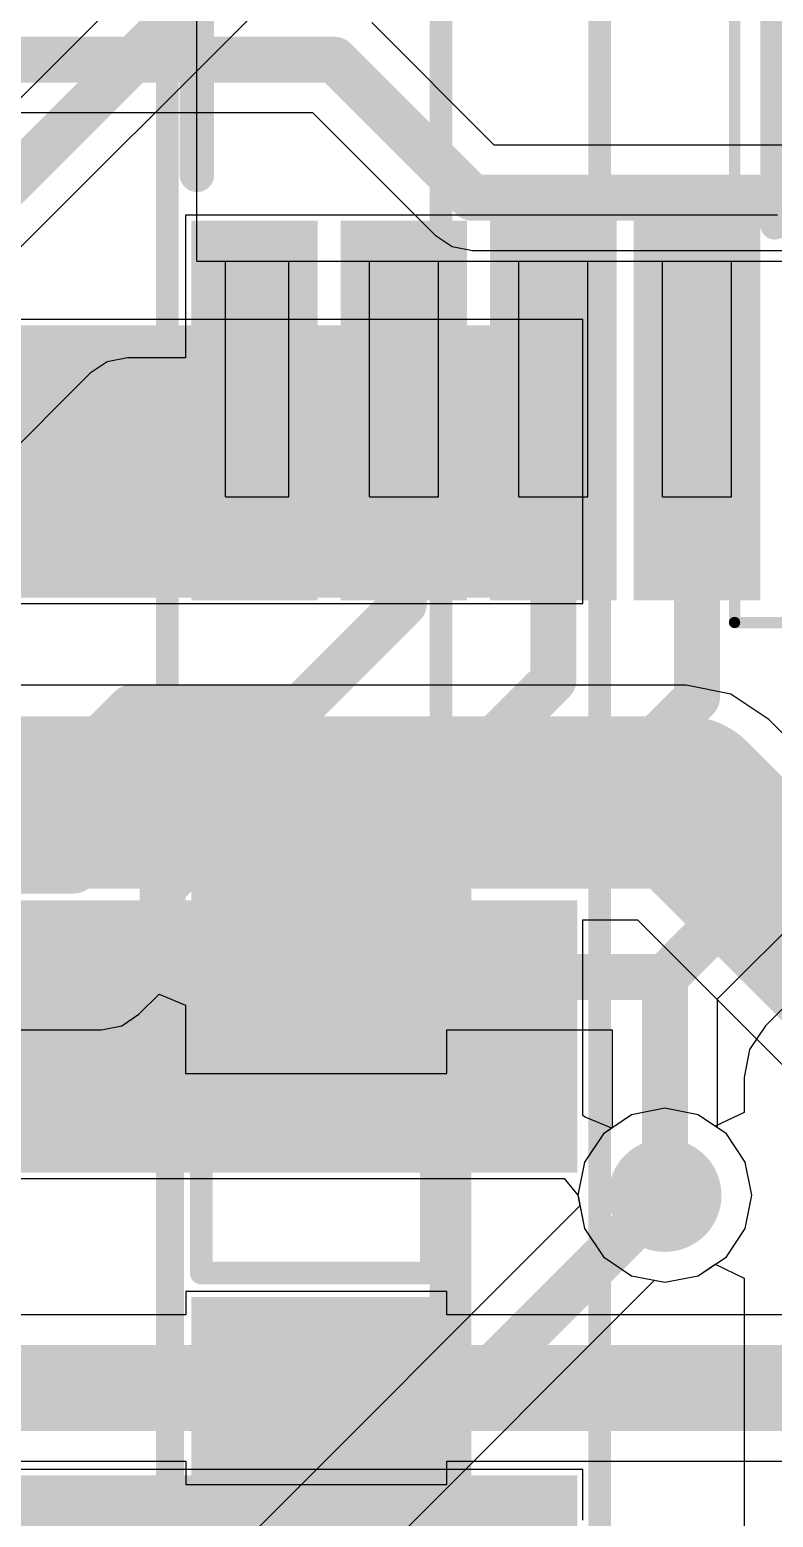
# Model space of a CAD drawing. Header units: millimetres. Extents: x 3.6 to 6.79, y 1.07 to 2.73.
# Drawn here: x 4.328 to 4.4573, y 1.6055 to 1.8642 of the extents above; entities that cross this region are included whole.
import ezdxf

# ---------------------------------------------------------------- set-up
doc = ezdxf.new("R2010")
doc.units = ezdxf.units.MM
doc.header["$MEASUREMENT"] = 0
for name, color, linetype in [('BottomLayer', 5, 'Continuous'), ('BottomOverlay', 54, 'Continuous'), ('BottomPaste', 16, 'Continuous'), ('BottomSolder', 6, 'Continuous'), ('Mechanical11', 56, 'Continuous'), ('Mechanical13', 56, 'Continuous'), ('Mechanical15', 56, 'Continuous'), ('MidLayer1', 16, 'Continuous'), ('MidLayer2', 76, 'Continuous'), ('MultiLayer', 9, 'Continuous'), ('TopLayer', 1, 'Continuous'), ('TopOverlay', 2, 'Continuous'), ('TopPaste', 8, 'Continuous'), ('TopSolder', 216, 'Continuous'), ('ViaHoleLayer', 16, 'Continuous')]:
    doc.layers.add(name, color=color, linetype=linetype)

# ---------------------------------------------------------------- blocks, each defined once
blk = doc.blocks.new('61031621121_B_11')
at = {"layer": 'BottomLayer'}
for points in [[(-0.36968, -0.16732), (-0.33032, -0.16732), (-0.36968, -0.04528), (-0.33032, -0.04528)], [(-0.26969, -0.16732), (-0.23031, -0.16732), (-0.26969, -0.04528), (-0.23031, -0.04528)], [(-0.16969, -0.16732), (-0.13031, -0.16732), (-0.16969, -0.04528), (-0.13031, -0.04528)]]:
    blk.add_solid(points, dxfattribs=at)
at = {"layer": 'BottomPaste'}
for points in [[(-0.36968, -0.16732), (-0.33032, -0.16732), (-0.36968, -0.04528), (-0.33032, -0.04528)], [(-0.26969, -0.16732), (-0.23031, -0.16732), (-0.26969, -0.04528), (-0.23031, -0.04528)], [(-0.16969, -0.16732), (-0.13031, -0.16732), (-0.16969, -0.04528), (-0.13031, -0.04528)]]:
    blk.add_solid(points, dxfattribs=at)
at = {"layer": 'BottomSolder'}
for points in [[(-0.37368, -0.17132), (-0.32632, -0.17132), (-0.37368, -0.04128), (-0.32632, -0.04128)], [(-0.27369, -0.17132), (-0.22631, -0.17132), (-0.27369, -0.04128), (-0.22631, -0.04128)], [(-0.17369, -0.17132), (-0.12632, -0.17132), (-0.17369, -0.04128), (-0.12632, -0.04128)]]:
    blk.add_solid(points, dxfattribs=at)
at = {"layer": 'Mechanical11', "const_width": 0.00394}
blk.add_lwpolyline([(-0.4, -0.1), (0.4, -0.1)], dxfattribs=at)
at = {"layer": 'Mechanical13', "const_width": 0.00394}
blk.add_lwpolyline([(-0.4, -0.14764), (0.4, -0.14764)], dxfattribs=at)
at = {"layer": 'Mechanical15', "const_width": 0.00394}
blk.add_lwpolyline([(-0.40787, -0.1752), (0.40787, -0.1752)], dxfattribs=at)
blk = doc.blocks.new('RES_SMD_0603_103')
at = {"layer": 'TopLayer'}
for points in [[(-0.04681, -0.01772), (-0.02319, -0.01772), (-0.04681, 0.01772), (-0.02319, 0.01772)], [(0.02468, -0.01771), (0.0483, -0.01771), (0.02468, 0.01772), (0.0483, 0.01772)]]:
    blk.add_solid(points, dxfattribs=at)
at = {"layer": 'TopOverlay', "const_width": 0.00394}
for points in [[(-0.055, 0.025), (0.055, 0.025)], [(-0.055, 0.025), (-0.055, -0.025)], [(0.055, 0.025), (0.055, -0.025)], [(-0.015, 0.02), (0.015, 0.02)], [(-0.015, 0.02), (-0.015, -0.02)], [(0.015, 0.02), (0.015, -0.02)], [(-0.015, -0.02), (0.015, -0.02)], [(-0.055, -0.025), (0.035, -0.025)], [(0.035, -0.025), (0.055, -0.025)]]:
    blk.add_lwpolyline(points, dxfattribs=at)
at = {"layer": 'TopOverlay', "const_width": 0.00197}
for points in [[(-0.05599, 0.025, 1), (-0.05402, 0.025, 1)], [(-0.05599, 0.025, 1), (-0.05402, 0.025, 1)], [(0.05401, 0.025, 1), (0.05598, 0.025, 1)], [(0.05401, 0.025, 1), (0.05598, 0.025, 1)], [(-0.01599, 0.02, 1), (-0.01402, 0.02, 1)], [(-0.01599, 0.02, 1), (-0.01402, 0.02, 1)], [(0.01401, 0.02, 1), (0.01598, 0.02, 1)], [(0.01401, 0.02, 1), (0.01598, 0.02, 1)], [(-0.01599, -0.02, 1), (-0.01402, -0.02, 1)], [(-0.01599, -0.02, 1), (-0.01402, -0.02, 1)], [(0.01401, -0.02, 1), (0.01598, -0.02, 1)], [(0.01401, -0.02, 1), (0.01598, -0.02, 1)], [(-0.05599, -0.025, 1), (-0.05402, -0.025, 1)], [(-0.05599, -0.025, 1), (-0.05402, -0.025, 1)], [(0.03401, -0.025, 1), (0.03598, -0.025, 1)], [(0.03401, -0.025, 1), (0.03598, -0.025, 1)], [(0.05401, -0.025, 1), (0.05598, -0.025, 1)], [(0.05401, -0.025, 1), (0.05598, -0.025, 1)]]:
    blk.add_lwpolyline(points, format="xyb", close=True, dxfattribs=at)
at = {"layer": 'TopPaste'}
for points in [[(-0.04681, -0.01772), (-0.02319, -0.01772), (-0.04681, 0.01772), (-0.02319, 0.01772)], [(0.02468, -0.01771), (0.0483, -0.01771), (0.02468, 0.01772), (0.0483, 0.01772)]]:
    blk.add_solid(points, dxfattribs=at)
at = {"layer": 'TopSolder'}
for points in [[(-0.05081, -0.02172), (-0.01919, -0.02172), (-0.05081, 0.02172), (-0.01919, 0.02172)], [(0.02068, -0.02171), (0.0523, -0.02171), (0.02068, 0.02172), (0.0523, 0.02172)]]:
    blk.add_solid(points, dxfattribs=at)
blk = doc.blocks.new('SOP65P640X110_16N_144')
at = {"layer": 'Mechanical13'}
for points in [[(-0.089, 0.1), (-0.089, -0.1)], [(-0.089, 0.1), (-0.012, 0.1)], [(-0.13, 0.095), (-0.13, 0.084)], [(-0.13, 0.095), (-0.089, 0.095)], [(-0.089, 0.095), (-0.089, 0.084)], [(-0.13, 0.084), (-0.089, 0.084)], [(-0.13, 0.07), (-0.13, 0.058)], [(-0.13, 0.07), (-0.089, 0.07)], [(-0.089, 0.07), (-0.089, 0.058)], [(-0.13, 0.058), (-0.089, 0.058)], [(-0.13, 0.044), (-0.13, 0.032)], [(-0.13, 0.044), (-0.089, 0.044)], [(-0.089, 0.044), (-0.089, 0.032)], [(-0.13, 0.032), (-0.089, 0.032)], [(-0.13, 0.019), (-0.13, 0.007)], [(-0.13, 0.019), (-0.089, 0.019)], [(-0.089, 0.019), (-0.089, 0.007)], [(-0.13, 0.007), (-0.089, 0.007)]]:
    blk.add_lwpolyline(points, dxfattribs=at)
for points in [[(-0.089, 0.1, 1), (-0.089, 0.1, 1)], [(-0.089, 0.1, 1), (-0.089, 0.1, 1)], [(-0.13, 0.095, 1), (-0.13, 0.095, 1)], [(-0.13, 0.095, 1), (-0.13, 0.095, 1)], [(-0.089, 0.095, 1), (-0.089, 0.095, 1)], [(-0.089, 0.095, 1), (-0.089, 0.095, 1)], [(-0.13, 0.084, 1), (-0.13, 0.084, 1)], [(-0.13, 0.084, 1), (-0.13, 0.084, 1)], [(-0.089, 0.084, 1), (-0.089, 0.084, 1)], [(-0.089, 0.084, 1), (-0.089, 0.084, 1)], [(-0.13, 0.07, 1), (-0.13, 0.07, 1)], [(-0.13, 0.07, 1), (-0.13, 0.07, 1)], [(-0.089, 0.07, 1), (-0.089, 0.07, 1)], [(-0.089, 0.07, 1), (-0.089, 0.07, 1)], [(-0.13, 0.058, 1), (-0.13, 0.058, 1)], [(-0.13, 0.058, 1), (-0.13, 0.058, 1)], [(-0.089, 0.058, 1), (-0.089, 0.058, 1)], [(-0.089, 0.058, 1), (-0.089, 0.058, 1)], [(-0.13, 0.044, 1), (-0.13, 0.044, 1)], [(-0.13, 0.044, 1), (-0.13, 0.044, 1)], [(-0.089, 0.044, 1), (-0.089, 0.044, 1)], [(-0.089, 0.044, 1), (-0.089, 0.044, 1)], [(-0.13, 0.032, 1), (-0.13, 0.032, 1)], [(-0.13, 0.032, 1), (-0.13, 0.032, 1)], [(-0.089, 0.032, 1), (-0.089, 0.032, 1)], [(-0.089, 0.032, 1), (-0.089, 0.032, 1)], [(-0.13, 0.019, 1), (-0.13, 0.019, 1)], [(-0.13, 0.019, 1), (-0.13, 0.019, 1)], [(-0.089, 0.019, 1), (-0.089, 0.019, 1)], [(-0.089, 0.019, 1), (-0.089, 0.019, 1)], [(-0.13, 0.007, 1), (-0.13, 0.007, 1)], [(-0.13, 0.007, 1), (-0.13, 0.007, 1)], [(-0.089, 0.007, 1), (-0.089, 0.007, 1)], [(-0.089, 0.007, 1), (-0.089, 0.007, 1)]]:
    blk.add_lwpolyline(points, format="xyb", close=True, dxfattribs=at)
at = {"layer": 'TopLayer'}
for points in [[(-0.144, 0.083), (-0.086, 0.083), (-0.144, 0.097), (-0.086, 0.097)], [(-0.144, 0.057), (-0.086, 0.057), (-0.144, 0.071), (-0.086, 0.071)], [(-0.144, 0.031), (-0.086, 0.031), (-0.144, 0.045), (-0.086, 0.045)], [(-0.144, 0.006), (-0.086, 0.006), (-0.144, 0.02), (-0.086, 0.02)]]:
    blk.add_solid(points, dxfattribs=at)
at = {"layer": 'TopOverlay', "const_width": 0.006}
blk.add_lwpolyline([(-0.074, 0.1), (-0.012, 0.1)], dxfattribs=at)
at = {"layer": 'TopOverlay', "const_width": 0.003}
blk.add_lwpolyline([(-0.0755, 0.1, 1), (-0.0725, 0.1, 1)], format="xyb", close=True, dxfattribs=at)
at = {"layer": 'TopPaste'}
for points in [[(-0.144, 0.083), (-0.086, 0.083), (-0.144, 0.097), (-0.086, 0.097)], [(-0.144, 0.057), (-0.086, 0.057), (-0.144, 0.071), (-0.086, 0.071)], [(-0.144, 0.031), (-0.086, 0.031), (-0.144, 0.045), (-0.086, 0.045)], [(-0.144, 0.006), (-0.086, 0.006), (-0.144, 0.02), (-0.086, 0.02)]]:
    blk.add_solid(points, dxfattribs=at)
at = {"layer": 'TopSolder'}
for points in [[(-0.148, 0.079), (-0.082, 0.079), (-0.148, 0.101), (-0.082, 0.101)], [(-0.148, 0.053), (-0.082, 0.053), (-0.148, 0.075), (-0.082, 0.075)], [(-0.148, 0.027), (-0.082, 0.027), (-0.148, 0.049), (-0.082, 0.049)], [(-0.148, 0.002), (-0.082, 0.002), (-0.148, 0.024), (-0.082, 0.024)]]:
    blk.add_solid(points, dxfattribs=at)
blk = doc.blocks.new('SOIC127P599X175_8N_B_153')
at = {"layer": 'BottomOverlay', "const_width": 0.005}
blk.add_lwpolyline([(0.07677, -0.09941), (-0.07677, -0.09941)], dxfattribs=at)
at = {"layer": 'BottomOverlay', "const_width": 0.0025}
blk.add_lwpolyline([(0.07552, -0.09941, 1), (0.07802, -0.09941, 1)], format="xyb", close=True, dxfattribs=at)
at = {"layer": 'Mechanical15', "const_width": 0.00197}
for points in [[(0.14587, -0.1064), (0.14587, 0.1064)], [(0.14587, -0.1064), (-0.14587, -0.1064)]]:
    blk.add_lwpolyline(points, dxfattribs=at)
at = {"layer": 'Mechanical15', "const_width": 0.000984}
blk.add_lwpolyline([(0.14537, -0.1064, 1), (0.14636, -0.1064, 1)], format="xyb", close=True, dxfattribs=at)
blk.add_lwpolyline([(0.14537, -0.1064, 1), (0.14636, -0.1064, 1)], format="xyb", close=True, dxfattribs=at)

msp = doc.modelspace()

# ---------------------------------------------------------------- linework, layer by layer
at = {"layer": 'BottomLayer'}
for p, q in [((4.42424, 1.81383), (4.2922, 1.81383)), ((4.42424, 1.76446), (4.42424, 1.81383)), ((4.2922, 1.76446), (4.42424, 1.76446)), ((4.44217, 1.75022), (4.25874, 1.75022)), ((4.44998, 1.74867), (4.44217, 1.75022)), ((4.45659, 1.74425), (4.44998, 1.74867)), ((4.46426, 1.73658), (4.45659, 1.74425)), ((4.42424, 1.6754), (4.42424, 1.70944)), ((4.42424, 1.70944), (4.43373, 1.70944)), ((4.43373, 1.70944), (4.4616, 1.68156)), ((4.43849, 1.67665), (4.4327, 1.67549)), ((4.44428, 1.67549), (4.43849, 1.67665)), ((4.4246, 1.67508), (4.42424, 1.6754)), ((4.42924, 1.67319), (4.4246, 1.67508)), ((4.4327, 1.67549), (4.42924, 1.67319)), ((4.44919, 1.67221), (4.44428, 1.67549)), ((4.45247, 1.6673), (4.44919, 1.67221)), ((4.45362, 1.66151), (4.45247, 1.6673)), ((4.2922, 1.66446), (4.42094, 1.66446)), ((4.42094, 1.66446), (4.42335, 1.66151)), ((4.42335, 1.66151), (4.42339, 1.66134)), ((4.42339, 1.66134), (4.42451, 1.65572)), ((4.45247, 1.65572), (4.45362, 1.66151)), ((4.42451, 1.65572), (4.42779, 1.65081)), ((4.44919, 1.65081), (4.45247, 1.65572)), ((4.42779, 1.65081), (4.4327, 1.64753)), ((4.44428, 1.64753), (4.44919, 1.65081)), ((4.4327, 1.64753), (4.43849, 1.64638)), ((4.43849, 1.64638), (4.44428, 1.64753)), ((4.42424, 1.61383), (4.2922, 1.61383)), ((4.42424, 1.60501), (4.42424, 1.61383))]:
    msp.add_line(p, q, dxfattribs=at)
for points, const_width in [([(4.29086, 1.78914), (4.35822, 1.78914)], 0.008), ([(4.247, 1.72983), (4.44217, 1.72983)], 0.03), ([(4.44217, 1.72983), (4.47602, 1.69598)], 0.03)]:
    msp.add_lwpolyline(points, dxfattribs=dict(at, const_width=const_width))
for points, const_width in [([(4.35622, 1.78914, 1), (4.36022, 1.78914, 1)], 0.004), ([(4.43467, 1.72983, 1), (4.44967, 1.72983, 1)], 0.015), ([(4.43467, 1.72983, 1), (4.44967, 1.72983, 1)], 0.015), ([(4.43357, 1.66151, 1), (4.44341, 1.66151, 1)], 0.00984)]:
    msp.add_lwpolyline(points, format="xyb", close=True, dxfattribs=dict(at, const_width=const_width))
at = {"layer": 'MidLayer1'}
for p, q in [((4.51926, 1.75428), (4.45599, 1.69101)), ((4.45599, 1.69101), (4.45323, 1.68688)), ((4.45323, 1.68688), (4.45226, 1.682)), ((4.45226, 1.682), (4.45226, 1.67594)), ((4.43849, 1.67665), (4.4327, 1.67549)), ((4.44428, 1.67549), (4.43849, 1.67665)), ((4.4327, 1.67549), (4.42779, 1.67221)), ((4.44726, 1.67351), (4.44428, 1.67549)), ((4.45226, 1.67594), (4.44726, 1.67351)), ((4.42779, 1.67221), (4.42451, 1.6673)), ((4.42451, 1.6673), (4.42335, 1.66151)), ((4.42335, 1.66151), (4.42371, 1.65971)), ((4.42371, 1.65971), (4.29851, 1.53451)), ((4.44428, 1.64753), (4.44726, 1.64952)), ((4.44726, 1.64952), (4.45226, 1.64708)), ((4.31418, 1.52422), (4.43669, 1.64674)), ((4.43669, 1.64674), (4.43849, 1.64638)), ((4.43849, 1.64638), (4.44428, 1.64753)), ((4.45226, 1.64708), (4.45226, 1.60039))]:
    msp.add_line(p, q, dxfattribs=at)
for points, const_width in [([(4.43357, 1.66151, 1), (4.44341, 1.66151, 1)], 0.00984), ([(4.43649, 1.66151, 1), (4.44049, 1.66151, 1)], 0.004)]:
    msp.add_lwpolyline(points, format="xyb", close=True, dxfattribs=dict(at, const_width=const_width))
at = {"layer": 'MidLayer1', "const_width": 0.008}
msp.add_lwpolyline([(4.305, 1.52802), (4.43849, 1.66151)], dxfattribs=at)
at = {"layer": 'MidLayer2'}
for p, q in [((4.4088, 1.84418), (4.38749, 1.86549)), ((4.28376, 1.84982), (4.3772, 1.84982)), ((4.3772, 1.84982), (4.39851, 1.82851)), ((4.94646, 1.84418), (4.4088, 1.84418)), ((4.39851, 1.82851), (4.40149, 1.82652)), ((4.40149, 1.82652), (4.405, 1.82582)), ((4.405, 1.82582), (4.87909, 1.82582)), ((4.43849, 1.67665), (4.4327, 1.67549)), ((4.44428, 1.67549), (4.43849, 1.67665)), ((4.4327, 1.67549), (4.42779, 1.67221)), ((4.44919, 1.67221), (4.44428, 1.67549)), ((4.42779, 1.67221), (4.42451, 1.6673)), ((4.45247, 1.6673), (4.44919, 1.67221)), ((4.42451, 1.6673), (4.42335, 1.66151)), ((4.45362, 1.66151), (4.45247, 1.6673)), ((4.42335, 1.66151), (4.42451, 1.65572)), ((4.45247, 1.65572), (4.45362, 1.66151)), ((4.42451, 1.65572), (4.42779, 1.65081)), ((4.44919, 1.65081), (4.45247, 1.65572)), ((4.42779, 1.65081), (4.4327, 1.64753)), ((4.44428, 1.64753), (4.44919, 1.65081)), ((4.4327, 1.64753), (4.43849, 1.64638)), ((4.43849, 1.64638), (4.44428, 1.64753))]:
    msp.add_line(p, q, dxfattribs=at)
at = {"layer": 'MidLayer2', "const_width": 0.008}
for points in [[(4.02691, 1.859), (4.381, 1.859)], [(4.381, 1.859), (4.405, 1.835)], [(4.405, 1.835), (4.998, 1.835)]]:
    msp.add_lwpolyline(points, dxfattribs=at)
at = {"layer": 'MidLayer2'}
for points, const_width in [([(4.379, 1.859, 1), (4.383, 1.859, 1)], 0.004), ([(4.379, 1.859, 1), (4.383, 1.859, 1)], 0.004), ([(4.403, 1.835, 1), (4.407, 1.835, 1)], 0.004), ([(4.403, 1.835, 1), (4.407, 1.835, 1)], 0.004), ([(4.43357, 1.66151, 1), (4.44341, 1.66151, 1)], 0.00984)]:
    msp.add_lwpolyline(points, format="xyb", close=True, dxfattribs=dict(at, const_width=const_width))
at = {"layer": 'MultiLayer', "const_width": 0.00984}
msp.add_lwpolyline([(4.43357, 1.66151, 1), (4.44341, 1.66151, 1)], format="xyb", close=True, dxfattribs=at)
at = {"layer": 'TopLayer'}
for p, q in [((4.3839, 1.90988), (4.29582, 1.8218)), ((4.31148, 1.81151), (4.39957, 1.89959)), ((4.37908, 1.832), (4.35508, 1.832)), ((4.35508, 1.832), (4.35508, 1.80718)), ((4.38108, 1.832), (4.37908, 1.832)), ((4.37908, 1.832), (4.37908, 1.832)), ((4.38408, 1.832), (4.38108, 1.832)), ((4.38108, 1.832), (4.38108, 1.832)), ((4.40508, 1.832), (4.38408, 1.832)), ((4.40708, 1.832), (4.40508, 1.832)), ((4.40508, 1.832), (4.40508, 1.832)), ((4.43108, 1.832), (4.40708, 1.832)), ((4.40708, 1.832), (4.40708, 1.832)), ((4.43208, 1.832), (4.43108, 1.832)), ((4.43108, 1.832), (4.43108, 1.832)), ((4.45608, 1.832), (4.43208, 1.832)), ((4.43208, 1.832), (4.43208, 1.832)), ((4.45808, 1.832), (4.45608, 1.832)), ((4.45608, 1.832), (4.45608, 1.832)), ((4.34149, 1.80648), (4.33851, 1.80449)), ((4.345, 1.80718), (4.34149, 1.80648)), ((4.35508, 1.80718), (4.345, 1.80718)), ((4.33851, 1.80449), (4.3161, 1.78208)), ((4.44766, 1.69569), (4.47657, 1.72459)), ((4.34698, 1.693), (4.3505, 1.69652)), ((4.3505, 1.69652), (4.35512, 1.69461)), ((4.35512, 1.69461), (4.35512, 1.68268)), ((4.44766, 1.67323), (4.44766, 1.69569)), ((4.344, 1.69101), (4.34698, 1.693)), ((4.27719, 1.69031), (4.34049, 1.69031)), ((4.34049, 1.69031), (4.344, 1.69101)), ((4.40055, 1.68268), (4.40055, 1.69031)), ((4.40055, 1.69031), (4.42931, 1.69031)), ((4.42931, 1.69031), (4.42931, 1.67323)), ((4.35512, 1.68268), (4.40055, 1.68268)), ((4.42779, 1.67221), (4.42451, 1.6673)), ((4.42931, 1.67323), (4.42779, 1.67221)), ((4.44919, 1.67221), (4.44766, 1.67323)), ((4.45247, 1.6673), (4.44919, 1.67221)), ((4.42451, 1.6673), (4.42335, 1.66151)), ((4.45362, 1.66151), (4.45247, 1.6673)), ((4.42335, 1.66151), (4.42451, 1.65572)), ((4.45247, 1.65572), (4.45362, 1.66151)), ((4.42451, 1.65572), (4.42779, 1.65081)), ((4.44919, 1.65081), (4.45247, 1.65572)), ((4.42779, 1.65081), (4.4327, 1.64753)), ((4.44428, 1.64753), (4.44919, 1.65081)), ((4.4327, 1.64753), (4.43849, 1.64638)), ((4.43849, 1.64638), (4.44428, 1.64753)), ((4.40056, 1.64481), (4.35513, 1.64481)), ((4.35513, 1.64481), (4.35513, 1.64074)), ((4.40056, 1.64074), (4.40056, 1.64481)), ((4.35513, 1.64074), (4.27719, 1.64074)), ((4.47849, 1.64074), (4.40056, 1.64074)), ((4.27719, 1.61525), (4.35513, 1.61525)), ((4.35513, 1.61525), (4.35513, 1.61119)), ((4.40056, 1.61119), (4.40056, 1.61525)), ((4.40056, 1.61525), (4.47849, 1.61525)), ((4.35513, 1.61119), (4.40056, 1.61119))]:
    msp.add_line(p, q, dxfattribs=at)
for points, const_width in [([(4.30231, 1.81531), (4.39308, 1.90608)], 0.008), ([(4.296, 1.749), (4.345, 1.798)], 0.008), ([(4.345, 1.798), (4.36708, 1.798)], 0.008), ([(4.39308, 1.76438), (4.39308, 1.798)], 0.008), ([(4.41908, 1.75108), (4.41908, 1.798)], 0.008), ([(4.44408, 1.74808), (4.44408, 1.798)], 0.008), ([(4.375, 1.7463), (4.39308, 1.76438)], 0.008), ([(4.4013, 1.7333), (4.41908, 1.75108)], 0.008), ([(4.4163, 1.7203), (4.44408, 1.74808)], 0.008), ([(4.33532, 1.736), (4.34562, 1.7463)], 0.008), ([(4.34562, 1.7463), (4.375, 1.7463)], 0.008), ([(4.18311, 1.736), (4.33532, 1.736)], 0.008), ([(4.33571, 1.718), (4.35101, 1.7333)], 0.008), ([(4.35101, 1.7333), (4.4013, 1.7333)], 0.008), ([(4.43849, 1.69949), (4.47008, 1.73108)], 0.008), ([(4.35112, 1.71503), (4.35639, 1.7203)], 0.008), ([(4.35639, 1.7203), (4.4163, 1.7203)], 0.008), ([(4.27821, 1.718), (4.33571, 1.718)], 0.008), ([(4.35112, 1.71012), (4.35112, 1.71503)], 0.008), ([(4.34049, 1.69949), (4.35112, 1.71012)], 0.008), ([(4.25447, 1.69949), (4.34049, 1.69949)], 0.008), ([(4.37784, 1.69949), (4.43849, 1.69949)], 0.008), ([(4.43849, 1.66151), (4.43849, 1.69949)], 0.008), ([(4.25447, 1.628), (4.37784, 1.628)], 0.015), ([(4.37784, 1.628), (4.50121, 1.628)], 0.015)]:
    msp.add_lwpolyline(points, dxfattribs=dict(at, const_width=const_width))
for points, const_width in [([(4.343, 1.798, 1), (4.347, 1.798, 1)], 0.004), ([(4.343, 1.798, 1), (4.347, 1.798, 1)], 0.004), ([(4.36508, 1.798, 1), (4.36908, 1.798, 1)], 0.004), ([(4.39108, 1.798, 1), (4.39508, 1.798, 1)], 0.004), ([(4.41708, 1.798, 1), (4.42108, 1.798, 1)], 0.004), ([(4.44208, 1.798, 1), (4.44608, 1.798, 1)], 0.004), ([(4.39108, 1.76438, 1), (4.39508, 1.76438, 1)], 0.004), ([(4.39108, 1.76438, 1), (4.39508, 1.76438, 1)], 0.004), ([(4.41708, 1.75108, 1), (4.42108, 1.75108, 1)], 0.004), ([(4.41708, 1.75108, 1), (4.42108, 1.75108, 1)], 0.004), ([(4.44208, 1.74808, 1), (4.44608, 1.74808, 1)], 0.004), ([(4.44208, 1.74808, 1), (4.44608, 1.74808, 1)], 0.004), ([(4.34362, 1.7463, 1), (4.34762, 1.7463, 1)], 0.004), ([(4.34362, 1.7463, 1), (4.34762, 1.7463, 1)], 0.004), ([(4.373, 1.7463, 1), (4.377, 1.7463, 1)], 0.004), ([(4.373, 1.7463, 1), (4.377, 1.7463, 1)], 0.004), ([(4.33332, 1.736, 1), (4.33732, 1.736, 1)], 0.004), ([(4.33332, 1.736, 1), (4.33732, 1.736, 1)], 0.004), ([(4.34901, 1.7333, 1), (4.35301, 1.7333, 1)], 0.004), ([(4.34901, 1.7333, 1), (4.35301, 1.7333, 1)], 0.004), ([(4.3993, 1.7333, 1), (4.4033, 1.7333, 1)], 0.004), ([(4.3993, 1.7333, 1), (4.4033, 1.7333, 1)], 0.004), ([(4.35439, 1.7203, 1), (4.35839, 1.7203, 1)], 0.004), ([(4.35439, 1.7203, 1), (4.35839, 1.7203, 1)], 0.004), ([(4.4143, 1.7203, 1), (4.4183, 1.7203, 1)], 0.004), ([(4.4143, 1.7203, 1), (4.4183, 1.7203, 1)], 0.004), ([(4.33371, 1.718, 1), (4.33771, 1.718, 1)], 0.004), ([(4.33371, 1.718, 1), (4.33771, 1.718, 1)], 0.004), ([(4.34912, 1.71503, 1), (4.35312, 1.71503, 1)], 0.004), ([(4.34912, 1.71503, 1), (4.35312, 1.71503, 1)], 0.004), ([(4.34912, 1.71012, 1), (4.35312, 1.71012, 1)], 0.004), ([(4.34912, 1.71012, 1), (4.35312, 1.71012, 1)], 0.004), ([(4.33849, 1.69949, 1), (4.34249, 1.69949, 1)], 0.004), ([(4.33849, 1.69949, 1), (4.34249, 1.69949, 1)], 0.004), ([(4.37584, 1.69949, 1), (4.37984, 1.69949, 1)], 0.004), ([(4.43649, 1.69949, 1), (4.44049, 1.69949, 1)], 0.004), ([(4.43649, 1.69949, 1), (4.44049, 1.69949, 1)], 0.004), ([(4.43649, 1.69949, 1), (4.44049, 1.69949, 1)], 0.004), ([(4.43357, 1.66151, 1), (4.44341, 1.66151, 1)], 0.00984), ([(4.43649, 1.66151, 1), (4.44049, 1.66151, 1)], 0.004), ([(4.37409, 1.628, 1), (4.38159, 1.628, 1)], 0.0075), ([(4.37409, 1.628, 1), (4.38159, 1.628, 1)], 0.0075)]:
    msp.add_lwpolyline(points, format="xyb", close=True, dxfattribs=dict(at, const_width=const_width))
at = {"layer": 'ViaHoleLayer', "const_width": 0.00591}
msp.add_lwpolyline([(4.43554, 1.66151, 1), (4.44144, 1.66151, 1)], format="xyb", close=True, dxfattribs=at)

# ---------------------------------------------------------------- block references
for name, p, rotation in [('61031621121_B_11', (4.25192, 1.93914), 90), ('SOIC127P599X175_8N_B_153', (4.557, 1.907), 270), ('SOP65P640X110_16N_144', (4.45708, 1.913), 90), ('RES_SMD_0603_103', (4.37784, 1.663), 90)]:
    msp.add_blockref(name, p, dxfattribs=dict(rotation=rotation))

doc.saveas('drawing.dxf')
